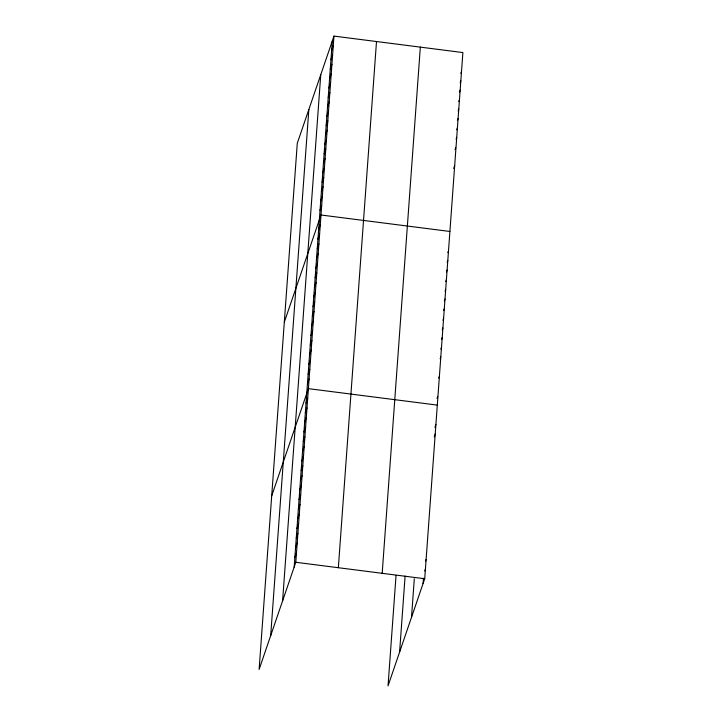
<?xml version="1.0" encoding="UTF-8"?>
<svg xmlns="http://www.w3.org/2000/svg" width="722" height="722" viewBox="0 0 722 722"><rect width="100%" height="100%" fill="white"/><g stroke="black" fill="none" stroke-linecap="round" stroke-linejoin="round"><path stroke-width="1.08" d="M270.687 635.667L308.845 109.482M282.6 600.866L320.758 74.682M294.161 567.095L332.319 40.91M333.97 36.1L297.283 143.254L259.117 669.438L295.803 562.285L333.97 36.1L462.883 52.562L424.716 578.746L388.03 685.9L396.035 575.497M338.347 567.718L376.505 41.533M382.182 573.313L420.339 47.129M399.591 652.128L405.114 576.03M411.513 617.328L414.311 578.746M423.074 583.557L423.462 578.205M331.642 50.323L333.284 45.513M330.956 59.745L332.598 54.935M330.27 69.159L331.921 64.348M329.593 78.572L331.236 73.761M328.907 87.994L330.55 83.183M328.221 97.407L329.873 92.596M327.544 106.82L329.187 102.01M326.858 116.242L328.501 111.432M326.173 125.655L327.824 120.845M325.496 135.068L327.138 130.258M324.81 144.49L326.452 139.671M324.124 153.903L325.775 149.093M323.447 163.316L325.09 158.506M322.761 172.738L324.404 167.919M322.075 182.152L323.727 177.341M321.398 191.565L323.041 186.754M320.712 200.978L322.355 196.167M320.026 210.4L321.678 205.59M284.306 322.156L320.992 215.003L449.905 231.464M318.646 229.461L320.297 224.65M317.942 239.108L319.593 234.298M317.247 248.756L318.898 243.946M316.543 258.404L318.194 253.584M315.848 268.052L317.49 263.232M315.144 277.69L316.796 272.88M314.449 287.338L316.092 282.528M313.745 296.986L315.397 292.175M313.05 306.633L314.693 301.823M312.346 316.281L313.998 311.471M311.651 325.929L313.294 321.119M310.947 335.577L312.599 330.766M310.252 345.224L311.895 340.405M309.548 354.863L311.2 350.053M308.854 364.511L310.496 359.7M308.15 374.158L309.801 369.348M307.455 383.806L309.097 378.996M271.716 495.797L308.402 388.644L437.315 405.105M306.056 403.102L307.698 398.291M305.352 412.749L307.003 407.939M304.657 422.397L306.299 417.587M303.953 432.045L305.605 427.225M303.258 441.683L304.901 436.873M302.554 451.331L304.206 446.521M301.859 460.979L303.502 456.169M301.155 470.627L302.807 465.816M300.451 480.274L302.103 475.464M299.756 489.922L301.399 485.112M299.052 499.57L300.704 494.76M298.357 509.218L300 504.398M297.654 518.865L299.305 514.046M296.959 528.504L298.601 523.694M296.255 538.152L297.906 533.341M295.56 547.799L297.202 542.989M294.856 557.447L296.507 552.637M460.853 73.319L461.511 71.397M460.176 82.741L460.835 80.81M459.49 92.154L460.149 90.232M458.804 101.567L459.463 99.645M458.127 110.989L458.786 109.058M457.441 120.403L458.1 118.48M456.755 129.816L457.414 127.893M456.078 139.229L456.737 137.306M455.059 149.607L455.717 147.685M453.696 168.443L454.689 165.555M447.848 252.682L448.506 250.76M447.144 262.33L447.802 260.407M446.449 271.977L447.108 270.055M445.745 281.625L446.404 279.703M445.05 291.273L445.709 289.351M444.346 300.921L445.005 298.998M443.651 310.568L444.31 308.637M442.947 320.216L443.606 318.285M442.252 329.855L442.911 327.932M441.548 339.502L442.207 337.58M440.853 349.15L441.512 347.228M440.149 358.798L440.808 356.876M438.75 378.093L439.409 376.171M437.027 398.345L437.685 396.423M434.924 427.289L435.917 424.401M434.229 436.936L435.213 434.048M425.457 561.382L426.115 559.451M424.762 571.03L425.42 569.098M295.803 562.285L424.716 578.746"/></g></svg>
